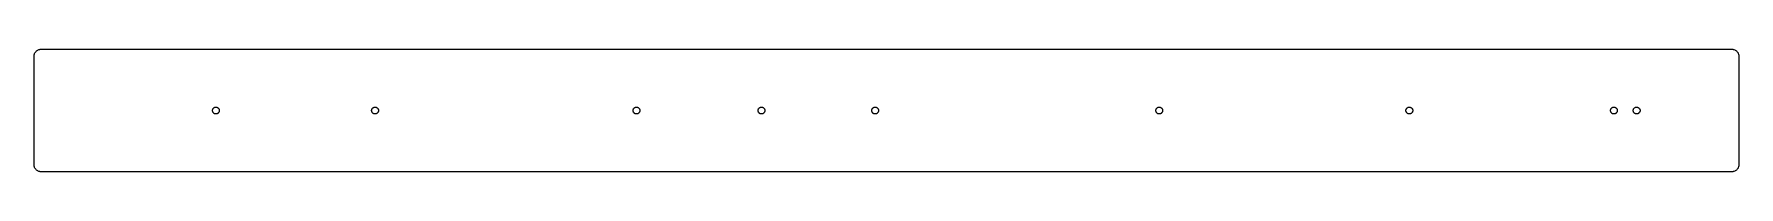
# Model space of a CAD drawing. Extents: x -749 to 751, y -68 to 40.
import ezdxf

# ---------------------------------------------------------------- set-up
doc = ezdxf.new("R2010")
doc.units = 0
doc.layers.add('layer_1', color=250, linetype='CONTINUOUS')

msp = doc.modelspace()

# ---------------------------------------------------------------- linework, layer by layer
at = {"layer": 'layer_1'}
for points in [[(-743.1, 40.1), (744.8, 40.1), (745.1, 40.1), (745.4, 40.1), (745.7, 40), (746, 40), (746.3, 39.9), (746.5, 39.8), (747.1, 39.6), (747.6, 39.4), (748.1, 39.1), (748.6, 38.7), (749, 38.3), (749.4, 37.9), (749.8, 37.4), (750.1, 36.9), (750.3, 36.4), (750.5, 35.8), (750.6, 35.6), (750.7, 35.3), (750.7, 35), (750.8, 34.7), (750.8, 34.4), (750.8, 34), (750.8, -61.8), (750.8, -62.1), (750.8, -62.4), (750.7, -62.7), (750.7, -63), (750.6, -63.3), (750.5, -63.6), (750.3, -64.2), (750.1, -64.7), (749.8, -65.2), (749.4, -65.7), (749, -66.1), (748.6, -66.5), (748.1, -66.9), (747.6, -67.2), (747.1, -67.4), (746.5, -67.6), (746.3, -67.7), (746, -67.8), (745.7, -67.8), (745.4, -67.9), (745.1, -67.9), (744.8, -67.9), (-743.1, -67.9), (-743.4, -67.9), (-743.7, -67.9), (-744, -67.8), (-744.3, -67.8), (-744.6, -67.7), (-744.9, -67.6), (-745.5, -67.4), (-746, -67.2), (-746.5, -66.9), (-747, -66.5), (-747.4, -66.1), (-747.8, -65.7), (-748.1, -65.2), (-748.4, -64.7), (-748.7, -64.2), (-748.9, -63.6), (-749, -63.3), (-749.1, -63), (-749.1, -62.7), (-749.2, -62.4), (-749.2, -62.1), (-749.2, -61.8), (-749.2, 34), (-749.2, 34.4), (-749.2, 34.7), (-749.1, 35), (-749.1, 35.3), (-749, 35.6), (-748.9, 35.8), (-748.7, 36.4), (-748.4, 36.9), (-748.1, 37.4), (-747.8, 37.9), (-747.4, 38.3), (-747, 38.7), (-746.5, 39.1), (-746, 39.4), (-745.5, 39.6), (-744.9, 39.8), (-744.6, 39.9), (-744.3, 40), (-744, 40), (-743.7, 40.1), (-743.4, 40.1), (-743.1, 40.1)], [(-589.2, -10.9), (-588.9, -10.9), (-588.6, -11), (-588.3, -11), (-588, -11.1), (-587.8, -11.3), (-587.5, -11.4), (-587.3, -11.6), (-587.1, -11.8), (-586.9, -12), (-586.7, -12.2), (-586.5, -12.5), (-586.4, -12.7), (-586.3, -13), (-586.2, -13.3), (-586.2, -13.6), (-586.2, -13.9), (-586.2, -14.2), (-586.2, -14.5), (-586.3, -14.8), (-586.4, -15.1), (-586.5, -15.3), (-586.7, -15.6), (-586.9, -15.8), (-587.1, -16), (-587.3, -16.2), (-587.5, -16.4), (-587.8, -16.5), (-588, -16.7), (-588.3, -16.8), (-588.6, -16.8), (-588.9, -16.9), (-589.2, -16.9), (-589.5, -16.9), (-589.8, -16.8), (-590.1, -16.8), (-590.4, -16.7), (-590.6, -16.5), (-590.9, -16.4), (-591.1, -16.2), (-591.3, -16), (-591.5, -15.8), (-591.7, -15.6), (-591.8, -15.3), (-591.9, -15.1), (-592, -14.8), (-592.1, -14.5), (-592.2, -14.2), (-592.2, -13.9), (-592.2, -13.6), (-592.1, -13.3), (-592, -13), (-591.9, -12.7), (-591.8, -12.5), (-591.7, -12.2), (-591.5, -12), (-591.3, -11.8), (-591.1, -11.6), (-590.9, -11.4), (-590.6, -11.3), (-590.4, -11.1), (-590.1, -11), (-589.8, -11), (-589.5, -10.9), (-589.2, -10.9)], [(-449.2, -10.9), (-448.9, -10.9), (-448.6, -11), (-448.3, -11), (-448, -11.1), (-447.8, -11.3), (-447.5, -11.4), (-447.3, -11.6), (-447.1, -11.8), (-446.9, -12), (-446.7, -12.2), (-446.5, -12.5), (-446.4, -12.7), (-446.3, -13), (-446.2, -13.3), (-446.2, -13.6), (-446.2, -13.9), (-446.2, -14.2), (-446.2, -14.5), (-446.3, -14.8), (-446.4, -15.1), (-446.5, -15.3), (-446.7, -15.6), (-446.9, -15.8), (-447.1, -16), (-447.3, -16.2), (-447.5, -16.4), (-447.8, -16.5), (-448, -16.7), (-448.3, -16.8), (-448.6, -16.8), (-448.9, -16.9), (-449.2, -16.9), (-449.5, -16.9), (-449.8, -16.8), (-450.1, -16.8), (-450.4, -16.7), (-450.6, -16.5), (-450.9, -16.4), (-451.1, -16.2), (-451.3, -16), (-451.5, -15.8), (-451.7, -15.6), (-451.8, -15.3), (-451.9, -15.1), (-452, -14.8), (-452.1, -14.5), (-452.2, -14.2), (-452.2, -13.9), (-452.2, -13.6), (-452.1, -13.3), (-452, -13), (-451.9, -12.7), (-451.8, -12.5), (-451.7, -12.2), (-451.5, -12), (-451.3, -11.8), (-451.1, -11.6), (-450.9, -11.4), (-450.6, -11.3), (-450.4, -11.1), (-450.1, -11), (-449.8, -11), (-449.5, -10.9), (-449.2, -10.9)], [(-219.2, -10.9), (-218.9, -10.9), (-218.6, -11), (-218.3, -11), (-218, -11.1), (-217.8, -11.3), (-217.5, -11.4), (-217.3, -11.6), (-217.1, -11.8), (-216.9, -12), (-216.7, -12.2), (-216.5, -12.5), (-216.4, -12.7), (-216.3, -13), (-216.2, -13.3), (-216.2, -13.6), (-216.2, -13.9), (-216.2, -14.2), (-216.2, -14.5), (-216.3, -14.8), (-216.4, -15.1), (-216.5, -15.3), (-216.7, -15.6), (-216.9, -15.8), (-217.1, -16), (-217.3, -16.2), (-217.5, -16.4), (-217.8, -16.5), (-218, -16.7), (-218.3, -16.8), (-218.6, -16.8), (-218.9, -16.9), (-219.2, -16.9), (-219.5, -16.9), (-219.8, -16.8), (-220.1, -16.8), (-220.4, -16.7), (-220.6, -16.5), (-220.9, -16.4), (-221.1, -16.2), (-221.3, -16), (-221.5, -15.8), (-221.7, -15.6), (-221.8, -15.3), (-221.9, -15.1), (-222, -14.8), (-222.1, -14.5), (-222.2, -14.2), (-222.2, -13.9), (-222.2, -13.6), (-222.1, -13.3), (-222, -13), (-221.9, -12.7), (-221.8, -12.5), (-221.7, -12.2), (-221.5, -12), (-221.3, -11.8), (-221.1, -11.6), (-220.9, -11.4), (-220.6, -11.3), (-220.4, -11.1), (-220.1, -11), (-219.8, -11), (-219.5, -10.9), (-219.2, -10.9)], [(-109.2, -10.9), (-108.9, -10.9), (-108.6, -11), (-108.3, -11), (-108, -11.1), (-107.8, -11.3), (-107.5, -11.4), (-107.3, -11.6), (-107.1, -11.8), (-106.9, -12), (-106.7, -12.2), (-106.5, -12.5), (-106.4, -12.7), (-106.3, -13), (-106.2, -13.3), (-106.2, -13.6), (-106.2, -13.9), (-106.2, -14.2), (-106.2, -14.5), (-106.3, -14.8), (-106.4, -15.1), (-106.5, -15.3), (-106.7, -15.6), (-106.9, -15.8), (-107.1, -16), (-107.3, -16.2), (-107.5, -16.4), (-107.8, -16.5), (-108, -16.7), (-108.3, -16.8), (-108.6, -16.8), (-108.9, -16.9), (-109.2, -16.9), (-109.5, -16.9), (-109.8, -16.8), (-110.1, -16.8), (-110.4, -16.7), (-110.6, -16.5), (-110.9, -16.4), (-111.1, -16.2), (-111.3, -16), (-111.5, -15.8), (-111.7, -15.6), (-111.8, -15.3), (-111.9, -15.1), (-112, -14.8), (-112.1, -14.5), (-112.2, -14.2), (-112.2, -13.9), (-112.2, -13.6), (-112.1, -13.3), (-112, -13), (-111.9, -12.7), (-111.8, -12.5), (-111.7, -12.2), (-111.5, -12), (-111.3, -11.8), (-111.1, -11.6), (-110.9, -11.4), (-110.6, -11.3), (-110.4, -11.1), (-110.1, -11), (-109.8, -11), (-109.5, -10.9), (-109.2, -10.9)], [(-9.2, -10.9), (-8.9, -10.9), (-8.6, -11), (-8.3, -11), (-8, -11.1), (-7.8, -11.3), (-7.5, -11.4), (-7.3, -11.6), (-7.1, -11.8), (-6.9, -12), (-6.7, -12.2), (-6.5, -12.5), (-6.4, -12.7), (-6.3, -13), (-6.2, -13.3), (-6.2, -13.6), (-6.2, -13.9), (-6.2, -14.2), (-6.2, -14.5), (-6.3, -14.8), (-6.4, -15.1), (-6.5, -15.3), (-6.7, -15.6), (-6.9, -15.8), (-7.1, -16), (-7.3, -16.2), (-7.5, -16.4), (-7.8, -16.5), (-8, -16.7), (-8.3, -16.8), (-8.6, -16.8), (-8.9, -16.9), (-9.2, -16.9), (-9.5, -16.9), (-9.8, -16.8), (-10.1, -16.8), (-10.4, -16.7), (-10.6, -16.5), (-10.9, -16.4), (-11.1, -16.2), (-11.3, -16), (-11.5, -15.8), (-11.7, -15.6), (-11.8, -15.3), (-11.9, -15.1), (-12, -14.8), (-12.1, -14.5), (-12.2, -14.2), (-12.2, -13.9), (-12.2, -13.6), (-12.1, -13.3), (-12, -13), (-11.9, -12.7), (-11.8, -12.5), (-11.7, -12.2), (-11.5, -12), (-11.3, -11.8), (-11.1, -11.6), (-10.9, -11.4), (-10.6, -11.3), (-10.4, -11.1), (-10.1, -11), (-9.8, -11), (-9.5, -10.9), (-9.2, -10.9)], [(240.8, -10.9), (241.1, -10.9), (241.4, -11), (241.7, -11), (242, -11.1), (242.2, -11.3), (242.5, -11.4), (242.7, -11.6), (242.9, -11.8), (243.1, -12), (243.3, -12.2), (243.5, -12.5), (243.6, -12.7), (243.7, -13), (243.8, -13.3), (243.8, -13.6), (243.8, -13.9), (243.8, -14.2), (243.8, -14.5), (243.7, -14.8), (243.6, -15.1), (243.5, -15.3), (243.3, -15.6), (243.1, -15.8), (242.9, -16), (242.7, -16.2), (242.5, -16.4), (242.2, -16.5), (242, -16.7), (241.7, -16.8), (241.4, -16.8), (241.1, -16.9), (240.8, -16.9), (240.5, -16.9), (240.2, -16.8), (239.9, -16.8), (239.6, -16.7), (239.4, -16.5), (239.1, -16.4), (238.9, -16.2), (238.7, -16), (238.5, -15.8), (238.3, -15.6), (238.2, -15.3), (238.1, -15.1), (238, -14.8), (237.9, -14.5), (237.8, -14.2), (237.8, -13.9), (237.8, -13.6), (237.9, -13.3), (238, -13), (238.1, -12.7), (238.2, -12.5), (238.3, -12.2), (238.5, -12), (238.7, -11.8), (238.9, -11.6), (239.1, -11.4), (239.4, -11.3), (239.6, -11.1), (239.9, -11), (240.2, -11), (240.5, -10.9), (240.8, -10.9)], [(460.8, -10.9), (461.1, -10.9), (461.4, -11), (461.7, -11), (462, -11.1), (462.2, -11.3), (462.5, -11.4), (462.7, -11.6), (462.9, -11.8), (463.1, -12), (463.3, -12.2), (463.5, -12.5), (463.6, -12.7), (463.7, -13), (463.8, -13.3), (463.8, -13.6), (463.8, -13.9), (463.8, -14.2), (463.8, -14.5), (463.7, -14.8), (463.6, -15.1), (463.5, -15.3), (463.3, -15.6), (463.1, -15.8), (462.9, -16), (462.7, -16.2), (462.5, -16.4), (462.2, -16.5), (462, -16.7), (461.7, -16.8), (461.4, -16.8), (461.1, -16.9), (460.8, -16.9), (460.5, -16.9), (460.2, -16.8), (459.9, -16.8), (459.6, -16.7), (459.4, -16.5), (459.1, -16.4), (458.9, -16.2), (458.7, -16), (458.5, -15.8), (458.3, -15.6), (458.2, -15.3), (458.1, -15.1), (458, -14.8), (457.9, -14.5), (457.8, -14.2), (457.8, -13.9), (457.8, -13.6), (457.9, -13.3), (458, -13), (458.1, -12.7), (458.2, -12.5), (458.3, -12.2), (458.5, -12), (458.7, -11.8), (458.9, -11.6), (459.1, -11.4), (459.4, -11.3), (459.6, -11.1), (459.9, -11), (460.2, -11), (460.5, -10.9), (460.8, -10.9)], [(640.8, -10.9), (641.1, -10.9), (641.4, -11), (641.7, -11), (642, -11.1), (642.2, -11.3), (642.5, -11.4), (642.7, -11.6), (642.9, -11.8), (643.1, -12), (643.3, -12.2), (643.5, -12.5), (643.6, -12.7), (643.7, -13), (643.8, -13.3), (643.8, -13.6), (643.8, -13.9), (643.8, -14.2), (643.8, -14.5), (643.7, -14.8), (643.6, -15.1), (643.5, -15.3), (643.3, -15.6), (643.1, -15.8), (642.9, -16), (642.7, -16.2), (642.5, -16.4), (642.2, -16.5), (642, -16.7), (641.7, -16.8), (641.4, -16.8), (641.1, -16.9), (640.8, -16.9), (640.5, -16.9), (640.2, -16.8), (639.9, -16.8), (639.6, -16.7), (639.4, -16.5), (639.1, -16.4), (638.9, -16.2), (638.7, -16), (638.5, -15.8), (638.3, -15.6), (638.2, -15.3), (638.1, -15.1), (638, -14.8), (637.9, -14.5), (637.8, -14.2), (637.8, -13.9), (637.8, -13.6), (637.9, -13.3), (638, -13), (638.1, -12.7), (638.2, -12.5), (638.3, -12.2), (638.5, -12), (638.7, -11.8), (638.9, -11.6), (639.1, -11.4), (639.4, -11.3), (639.6, -11.1), (639.9, -11), (640.2, -11), (640.5, -10.9), (640.8, -10.9)], [(660.8, -10.9), (661.1, -10.9), (661.4, -11), (661.7, -11), (662, -11.1), (662.2, -11.3), (662.5, -11.4), (662.7, -11.6), (662.9, -11.8), (663.1, -12), (663.3, -12.2), (663.5, -12.5), (663.6, -12.7), (663.7, -13), (663.8, -13.3), (663.8, -13.6), (663.8, -13.9), (663.8, -14.2), (663.8, -14.5), (663.7, -14.8), (663.6, -15.1), (663.5, -15.3), (663.3, -15.6), (663.1, -15.8), (662.9, -16), (662.7, -16.2), (662.5, -16.4), (662.2, -16.5), (662, -16.7), (661.7, -16.8), (661.4, -16.8), (661.1, -16.9), (660.8, -16.9), (660.5, -16.9), (660.2, -16.8), (659.9, -16.8), (659.6, -16.7), (659.4, -16.5), (659.1, -16.4), (658.9, -16.2), (658.7, -16), (658.5, -15.8), (658.3, -15.6), (658.2, -15.3), (658.1, -15.1), (658, -14.8), (657.9, -14.5), (657.8, -14.2), (657.8, -13.9), (657.8, -13.6), (657.9, -13.3), (658, -13), (658.1, -12.7), (658.2, -12.5), (658.3, -12.2), (658.5, -12), (658.7, -11.8), (658.9, -11.6), (659.1, -11.4), (659.4, -11.3), (659.6, -11.1), (659.9, -11), (660.2, -11), (660.5, -10.9), (660.8, -10.9)]]:
    msp.add_lwpolyline(points, close=True, dxfattribs=at)

doc.saveas('drawing.dxf')
